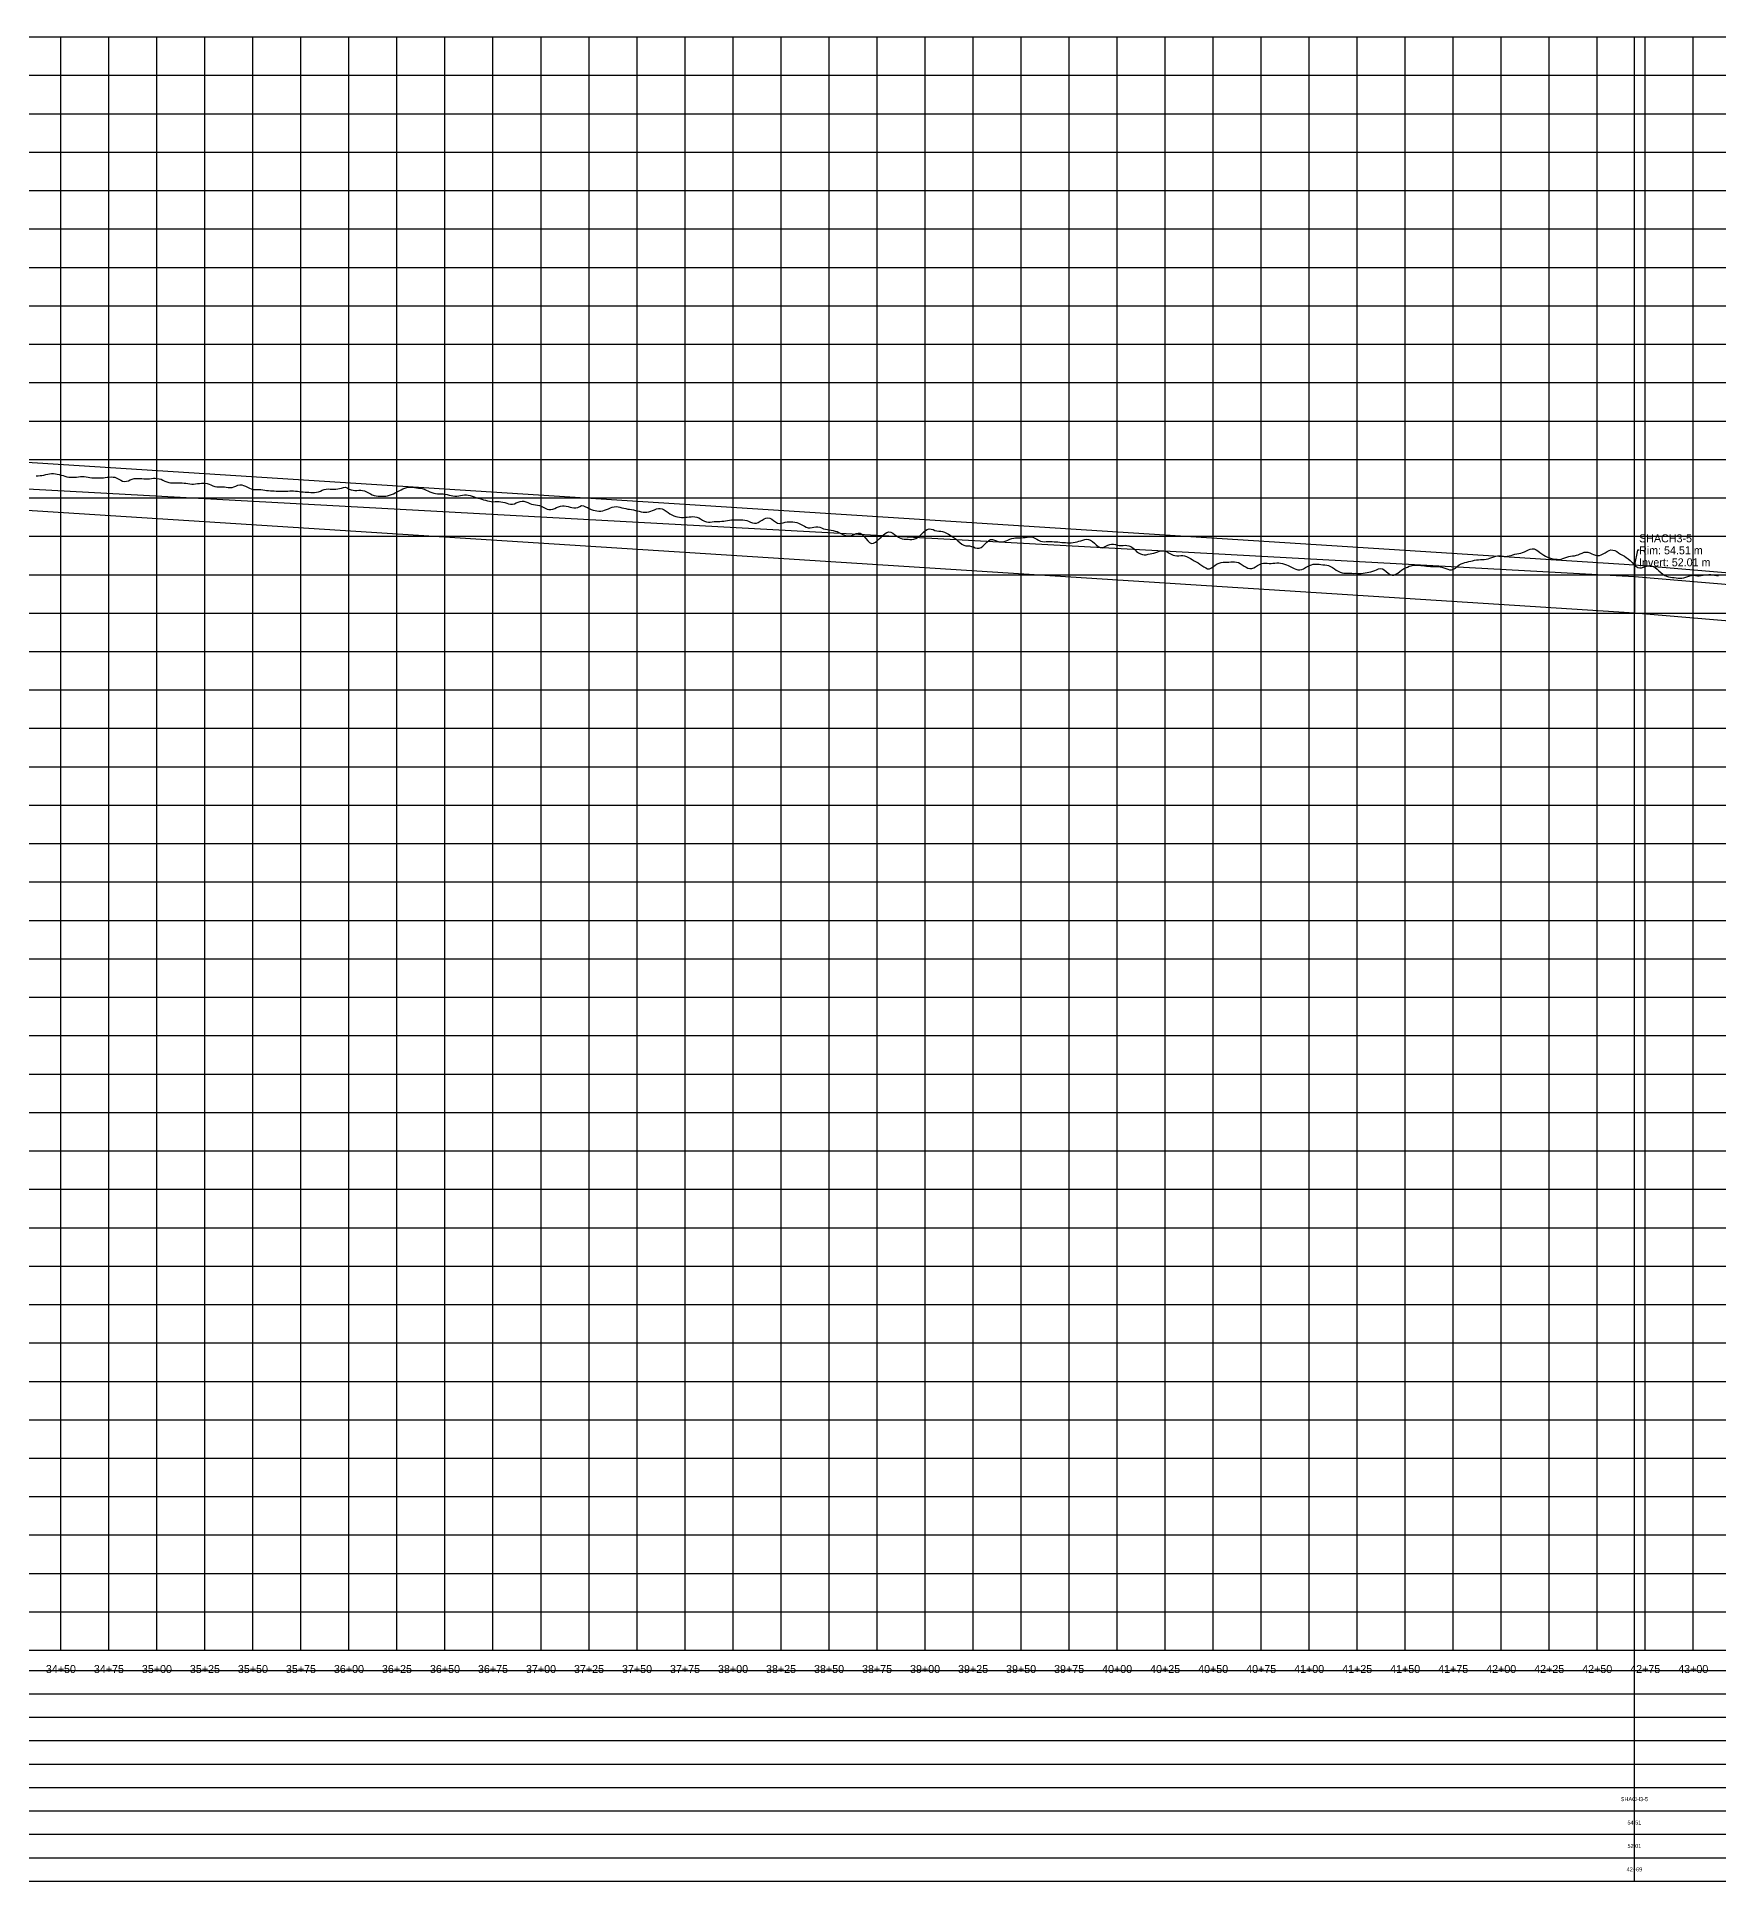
# Model space of a CAD drawing. Extents: x -64 to 13916, y -140 to 832.
# Drawn here: x 3437 to 4313, y -140 to 820 of the extents above; entities that cross this region are included whole.
import ezdxf
from ezdxf.enums import TextEntityAlignment as Align

# ---------------------------------------------------------------- set-up
doc = ezdxf.new("R2010")
doc.units = 0
for name, color, linetype in [('Annotation', 7, 'Continuous'), ('Annotation_Table', 254, 'Continuous'), ('Crown', 7, 'Continuous'), ('Grid', 254, 'Continuous'), ('Grid_Text', 7, 'Continuous'), ('Ground_Elevation', 3, 'Continuous'), ('Hydraulic_Grade', 5, 'Continuous'), ('Invert', 7, 'Continuous'), ('Structure', 7, 'Continuous')]:
    doc.layers.add(name, color=color, linetype=linetype)

msp = doc.modelspace()

# ---------------------------------------------------------------- linework, layer by layer
at = {"layer": 'Annotation', "color": 0}
msp.add_lwpolyline([(4271.79, 552.68), (4271.05, 552.68), (4269.35, 545.06)], dxfattribs=at)
msp.add_lwpolyline([(4269.35, 545.06), (4269.15, 546.04), (4269.94, 545.86)], close=True, dxfattribs=at)
at = {"layer": 'Annotation_Table', "color": 254}
for points in [[(4269.35, -140.21), (4269.35, 820)], [(-25, -30.48), (13899.95, -30.48)], [(-25, -42.67), (13899.95, -42.67)], [(-25, -54.86), (13899.95, -54.86)], [(-25, -67.06), (13899.95, -67.06)], [(-25, -79.25), (13899.95, -79.25)], [(-25, -91.44), (13899.95, -91.44)], [(-25, -103.63), (13899.95, -103.63)], [(-25, -115.82), (13899.95, -115.82)], [(-25, -128.02), (13899.95, -128.02)], [(-25, -140.21), (13899.95, -140.21)]]:
    msp.add_lwpolyline(points, dxfattribs=at)
at = {"layer": 'Crown', "color": 0}
for points in [[(2239.13, 674.81), (4269.35, 545.06)], [(4269.35, 545.06), (4269.35, 545.06)], [(4269.35, 545.06), (5936.61, 404.58)]]:
    msp.add_lwpolyline(points, dxfattribs=at)
at = {"layer": 'Grid', "color": 254}
for points in [[(-25, 820), (13900, 820)], [(3450, -20), (3450, 820)], [(3475, -20), (3475, 820)], [(3500, -20), (3500, 820)], [(3525, -20), (3525, 820)], [(3550, -20), (3550, 820)], [(3575, -20), (3575, 820)], [(3600, -20), (3600, 820)], [(3625, -20), (3625, 820)], [(3650, -20), (3650, 820)], [(3675, -20), (3675, 820)], [(3700, -20), (3700, 820)], [(3725, -20), (3725, 820)], [(3750, -20), (3750, 820)], [(3775, -20), (3775, 820)], [(3800, -20), (3800, 820)], [(3825, -20), (3825, 820)], [(3850, -20), (3850, 820)], [(3875, -20), (3875, 820)], [(3900, -20), (3900, 820)], [(3925, -20), (3925, 820)], [(3950, -20), (3950, 820)], [(3975, -20), (3975, 820)], [(4000, -20), (4000, 820)], [(4025, -20), (4025, 820)], [(4050, -20), (4050, 820)], [(4075, -20), (4075, 820)], [(4100, -20), (4100, 820)], [(4125, -20), (4125, 820)], [(4150, -20), (4150, 820)], [(4175, -20), (4175, 820)], [(4200, -20), (4200, 820)], [(4225, -20), (4225, 820)], [(4250, -20), (4250, 820)], [(4275, -20), (4275, 820)], [(4300, -20), (4300, 820)], [(-25, 800), (13900, 800)], [(-25, 780), (13900, 780)], [(-25, 760), (13900, 760)], [(-25, 740), (13900, 740)], [(-25, 720), (13900, 720)], [(-25, 700), (13900, 700)], [(-25, 680), (13900, 680)], [(-25, 660), (13900, 660)], [(-25, 640), (13900, 640)], [(-25, 620), (13900, 620)], [(-25, 600), (13900, 600)], [(-25, 580), (13900, 580)], [(-25, 560), (13900, 560)], [(-25, 540), (13900, 540)], [(-25, 520), (13900, 520)], [(-25, 500), (13900, 500)], [(-25, 480), (13900, 480)], [(-25, 460), (13900, 460)], [(-25, 440), (13900, 440)], [(-25, 420), (13900, 420)], [(-25, 400), (13900, 400)], [(-25, 380), (13900, 380)], [(-25, 360), (13900, 360)], [(-25, 340), (13900, 340)], [(-25, 320), (13900, 320)], [(-25, 300), (13900, 300)], [(-25, 280), (13900, 280)], [(-25, 260), (13900, 260)], [(-25, 240), (13900, 240)], [(-25, 220), (13900, 220)], [(-25, 200), (13900, 200)], [(-25, 180), (13900, 180)], [(-25, 160), (13900, 160)], [(-25, 140), (13900, 140)], [(-25, 120), (13900, 120)], [(-25, 100), (13900, 100)], [(-25, 80), (13900, 80)], [(-25, 60), (13900, 60)], [(-25, 40), (13900, 40)], [(-25, 20), (13900, 20)], [(-25, 0), (13900, 0)], [(-25, -20), (13900, -20)]]:
    msp.add_lwpolyline(points, dxfattribs=at)
at = {"layer": 'Ground_Elevation', "color": 3}
msp.add_lwpolyline([(3437.13, 591.41), (3438.13, 591.49), (3439.13, 591.58), (3440.13, 591.69), (3441.13, 591.86), (3442.13, 592.08), (3443.13, 592.32), (3444.13, 592.51), (3445.13, 592.61), (3446.13, 592.61), (3447.13, 592.51), (3448.13, 592.33), (3449.13, 592.1), (3450.13, 591.87), (3451.13, 591.6), (3452.13, 591.3), (3453.13, 591.01), (3454.13, 590.84), (3455.13, 590.76), (3456.13, 590.72), (3457.13, 590.74), (3458.13, 590.8), (3459.13, 590.9), (3460.13, 591.03), (3461.13, 591.09), (3462.13, 591.06), (3463.13, 590.94), (3464.13, 590.76), (3465.13, 590.59), (3466.13, 590.48), (3467.13, 590.39), (3468.13, 590.34), (3469.13, 590.34), (3470.13, 590.35), (3471.13, 590.4), (3472.13, 590.48), (3473.13, 590.6), (3474.13, 590.73), (3475.13, 590.82), (3476.13, 590.86), (3477.13, 590.84), (3478.13, 590.68), (3479.13, 590.32), (3480.13, 589.78), (3481.13, 589.23), (3482.13, 588.76), (3483.13, 588.54), (3484.13, 588.6), (3485.13, 588.89), (3486.13, 589.31), (3487.13, 589.72), (3488.13, 590.01), (3489.13, 590.13), (3490.13, 590.14), (3491.13, 590.11), (3492.13, 590.02), (3493.13, 589.9), (3494.13, 589.83), (3495.13, 589.83), (3496.13, 589.93), (3497.13, 590.08), (3498.13, 590.2), (3499.13, 590.22), (3500.13, 590.13), (3501.13, 589.94), (3502.13, 589.64), (3503.13, 589.2), (3504.13, 588.72), (3505.13, 588.33), (3506.13, 588.05), (3507.13, 587.86), (3508.13, 587.77), (3509.13, 587.73), (3510.13, 587.74), (3511.13, 587.79), (3512.13, 587.82), (3513.13, 587.79), (3514.13, 587.72), (3515.13, 587.63), (3516.13, 587.48), (3517.13, 587.28), (3518.13, 587.12), (3519.13, 587.13), (3520.13, 587.26), (3521.13, 587.43), (3522.13, 587.54), (3523.13, 587.62), (3524.13, 587.68), (3525.13, 587.67), (3526.13, 587.5), (3527.13, 587.16), (3528.13, 586.75), (3529.13, 586.32), (3530.13, 585.98), (3531.13, 585.8), (3532.13, 585.78), (3533.13, 585.79), (3534.13, 585.78), (3535.13, 585.69), (3536.13, 585.55), (3537.13, 585.4), (3538.13, 585.33), (3539.13, 585.41), (3540.13, 585.68), (3541.13, 586.1), (3542.13, 586.57), (3543.13, 586.83), (3544.13, 586.8), (3545.13, 586.49), (3546.13, 586.03), (3547.13, 585.51), (3548.13, 585.02), (3549.13, 584.61), (3550.13, 584.39), (3551.13, 584.35), (3552.13, 584.37), (3553.13, 584.36), (3554.13, 584.27), (3555.13, 584.14), (3556.13, 584.01), (3557.13, 583.9), (3558.13, 583.81), (3559.13, 583.73), (3560.13, 583.66), (3561.13, 583.6), (3562.13, 583.55), (3563.13, 583.52), (3564.13, 583.49), (3565.13, 583.47), (3566.13, 583.49), (3567.13, 583.52), (3568.13, 583.56), (3569.13, 583.59), (3570.13, 583.63), (3571.13, 583.63), (3572.13, 583.56), (3573.13, 583.44), (3574.13, 583.29), (3575.13, 583.17), (3576.13, 583.08), (3577.13, 583.02), (3578.13, 582.96), (3579.13, 582.91), (3580.13, 582.86), (3581.13, 582.84), (3582.13, 582.86), (3583.13, 582.98), (3584.13, 583.21), (3585.13, 583.55), (3586.13, 584.02), (3587.13, 584.43), (3588.13, 584.56), (3589.13, 584.61), (3590.13, 584.6), (3591.13, 584.56), (3592.13, 584.54), (3593.13, 584.56), (3594.13, 584.65), (3595.13, 584.81), (3596.13, 585.05), (3597.13, 585.31), (3598.13, 585.5), (3599.13, 585.18), (3600.13, 584.57), (3601.13, 584.16), (3602.13, 583.92), (3603.13, 583.82), (3604.13, 583.84), (3605.13, 583.91), (3606.13, 583.95), (3607.13, 583.86), (3608.13, 583.61), (3609.13, 583.17), (3610.13, 582.63), (3611.13, 582.08), (3612.13, 581.57), (3613.13, 581.19), (3614.13, 581), (3615.13, 580.92), (3616.13, 580.92), (3617.13, 580.9), (3618.13, 580.89), (3619.13, 580.92), (3620.13, 581.07), (3621.13, 581.35), (3622.13, 581.72), (3623.13, 582.15), (3624.13, 582.6), (3625.13, 583.08), (3626.13, 583.59), (3627.13, 584.12), (3628.13, 584.61), (3629.13, 585.02), (3630.13, 585.32), (3631.13, 585.5), (3632.13, 585.54), (3633.13, 585.48), (3634.13, 585.35), (3635.13, 585.2), (3636.13, 585.09), (3637.13, 584.97), (3638.13, 584.79), (3639.13, 584.49), (3640.13, 584.06), (3641.13, 583.58), (3642.13, 583.11), (3643.13, 582.71), (3644.13, 582.42), (3645.13, 582.25), (3646.13, 582.16), (3647.13, 582.13), (3648.13, 582.13), (3649.13, 582.08), (3650.13, 581.95), (3651.13, 581.7), (3652.13, 581.43), (3653.13, 581.19), (3654.13, 581.02), (3655.13, 580.94), (3656.13, 580.94), (3657.13, 581.06), (3658.13, 581.25), (3659.13, 581.43), (3660.13, 581.53), (3661.13, 581.52), (3662.13, 581.4), (3663.13, 581.19), (3664.13, 580.88), (3665.13, 580.53), (3666.13, 580.2), (3667.13, 579.9), (3668.13, 579.6), (3669.13, 579.27), (3670.13, 578.97), (3671.13, 578.71), (3672.13, 578.48), (3673.13, 578.25), (3674.13, 578.07), (3675.13, 577.99), (3676.13, 578.01), (3677.13, 578.05), (3678.13, 578.06), (3679.13, 577.96), (3680.13, 577.77), (3681.13, 577.51), (3682.13, 577.2), (3683.13, 576.91), (3684.13, 576.72), (3685.13, 576.71), (3686.13, 576.95), (3687.13, 577.35), (3688.13, 577.81), (3689.13, 578.17), (3690.13, 578.32), (3691.13, 578.24), (3692.13, 577.93), (3693.13, 577.51), (3694.13, 577.06), (3695.13, 576.72), (3696.13, 576.48), (3697.13, 576.3), (3698.13, 576.17), (3699.13, 575.98), (3700.13, 575.67), (3701.13, 575.18), (3702.13, 574.64), (3703.13, 574.16), (3704.13, 573.92), (3705.13, 573.93), (3706.13, 574.15), (3707.13, 574.53), (3708.13, 574.97), (3709.13, 575.36), (3710.13, 575.64), (3711.13, 575.8), (3712.13, 575.85), (3713.13, 575.74), (3714.13, 575.44), (3715.13, 575.15), (3716.13, 574.91), (3717.13, 574.77), (3718.13, 574.79), (3719.13, 575.03), (3720.13, 575.46), (3721.13, 575.94), (3722.13, 575.78), (3723.13, 575.34), (3724.13, 574.89), (3725.13, 574.43), (3726.13, 574), (3727.13, 573.64), (3728.13, 573.36), (3729.13, 573.16), (3730.13, 573.07), (3731.13, 573.1), (3732.13, 573.26), (3733.13, 573.53), (3734.13, 573.9), (3735.13, 574.33), (3736.13, 574.78), (3737.13, 575.15), (3738.13, 575.37), (3739.13, 575.43), (3740.13, 575.35), (3741.13, 575.14), (3742.13, 574.86), (3743.13, 574.59), (3744.13, 574.37), (3745.13, 574.18), (3746.13, 574.02), (3747.13, 573.86), (3748.13, 573.69), (3749.13, 573.49), (3750.13, 573.27), (3751.13, 573.02), (3752.13, 572.77), (3753.13, 572.57), (3754.13, 572.47), (3755.13, 572.51), (3756.13, 572.69), (3757.13, 573), (3758.13, 573.38), (3759.13, 573.82), (3760.13, 574.21), (3761.13, 574.46), (3762.13, 574.47), (3763.13, 574.23), (3764.13, 573.75), (3765.13, 573.09), (3766.13, 572.38), (3767.13, 571.72), (3768.13, 571.16), (3769.13, 570.69), (3770.13, 570.31), (3771.13, 570.04), (3772.13, 569.87), (3773.13, 569.82), (3774.13, 569.83), (3775.13, 569.89), (3776.13, 569.96), (3777.13, 570.06), (3778.13, 570.16), (3779.13, 570.22), (3780.13, 570.18), (3781.13, 569.96), (3782.13, 569.56), (3783.13, 569.03), (3784.13, 568.46), (3785.13, 567.93), (3786.13, 567.54), (3787.13, 567.36), (3788.13, 567.38), (3789.13, 567.5), (3790.13, 567.61), (3791.13, 567.68), (3792.13, 567.72), (3793.13, 567.76), (3794.13, 567.82), (3795.13, 567.93), (3796.13, 568.08), (3797.13, 568.25), (3798.13, 568.4), (3799.13, 568.47), (3800.13, 568.49), (3801.13, 568.48), (3802.13, 568.51), (3803.13, 568.55), (3804.13, 568.59), (3805.13, 568.55), (3806.13, 568.42), (3807.13, 568.17), (3808.13, 567.78), (3809.13, 567.32), (3810.13, 566.91), (3811.13, 566.73), (3812.13, 566.84), (3813.13, 567.21), (3814.13, 567.77), (3815.13, 568.4), (3816.13, 568.99), (3817.13, 569.42), (3818.13, 569.56), (3819.13, 569.36), (3820.13, 568.86), (3821.13, 568.16), (3822.13, 567.43), (3823.13, 566.89), (3824.13, 566.67), (3825.13, 566.76), (3826.13, 567.05), (3827.13, 567.34), (3828.13, 567.52), (3829.13, 567.59), (3830.13, 567.59), (3831.13, 567.5), (3832.13, 567.33), (3833.13, 567.08), (3834.13, 566.75), (3835.13, 566.32), (3836.13, 565.78), (3837.13, 565.21), (3838.13, 564.73), (3839.13, 564.47), (3840.13, 564.41), (3841.13, 564.5), (3842.13, 564.69), (3843.13, 564.85), (3844.13, 564.88), (3845.13, 564.67), (3846.13, 564.3), (3847.13, 563.91), (3848.13, 563.62), (3849.13, 563.44), (3850.13, 563.3), (3851.13, 563.16), (3852.13, 562.99), (3853.13, 562.73), (3854.13, 562.41), (3855.13, 562), (3856.13, 561.51), (3857.13, 561), (3858.13, 560.57), (3859.13, 560.29), (3860.13, 560.2), (3861.13, 560.29), (3862.13, 560.55), (3863.13, 560.98), (3864.13, 561.41), (3865.13, 561.68), (3866.13, 561.57), (3867.13, 561.03), (3868.13, 560.07), (3869.13, 558.84), (3870.13, 557.62), (3871.13, 556.68), (3872.13, 556.26), (3873.13, 556.34), (3874.13, 556.84), (3875.13, 557.65), (3876.13, 558.59), (3877.13, 559.54), (3878.13, 560.49), (3879.13, 561.35), (3880.13, 562), (3881.13, 562.27), (3882.13, 562.12), (3883.13, 561.62), (3884.13, 560.92), (3885.13, 560.16), (3886.13, 559.46), (3887.13, 558.95), (3888.13, 558.64), (3889.13, 558.55), (3890.13, 558.52), (3891.13, 558.46), (3892.13, 558.35), (3893.13, 558.32), (3894.13, 558.44), (3895.13, 558.76), (3896.13, 559.28), (3897.13, 560.04), (3898.13, 561.08), (3899.13, 562.16), (3900.13, 563.05), (3901.13, 563.59), (3902.13, 563.82), (3903.13, 563.75), (3904.13, 563.45), (3905.13, 563.04), (3906.13, 562.74), (3907.13, 562.64), (3908.13, 562.59), (3909.13, 562.43), (3910.13, 562.11), (3911.13, 561.68), (3912.13, 561.15), (3913.13, 560.53), (3914.13, 559.87), (3915.13, 559.18), (3916.13, 558.48), (3917.13, 557.64), (3918.13, 556.75), (3919.13, 555.89), (3920.13, 555.33), (3921.13, 555.07), (3922.13, 555), (3923.13, 554.96), (3924.13, 554.75), (3925.13, 554.44), (3926.13, 554.01), (3927.13, 553.72), (3928.13, 553.73), (3929.13, 554.08), (3930.13, 554.86), (3931.13, 555.89), (3932.13, 556.96), (3933.13, 557.81), (3934.13, 558.24), (3935.13, 558.25), (3936.13, 557.96), (3937.13, 557.57), (3938.13, 557.26), (3939.13, 557.12), (3940.13, 557.16), (3941.13, 557.34), (3942.13, 557.64), (3943.13, 558.04), (3944.13, 558.45), (3945.13, 558.78), (3946.13, 558.99), (3947.13, 559.1), (3948.13, 559.14), (3949.13, 559.17), (3950.13, 559.22), (3951.13, 559.29), (3952.13, 559.41), (3953.13, 559.57), (3954.13, 559.72), (3955.13, 559.75), (3956.13, 559.51), (3957.13, 559.03), (3958.13, 558.43), (3959.13, 557.88), (3960.13, 557.47), (3961.13, 557.22), (3962.13, 557.14), (3963.13, 557.19), (3964.13, 557.29), (3965.13, 557.32), (3966.13, 557.25), (3967.13, 557.17), (3968.13, 557.11), (3969.13, 557.03), (3970.13, 556.9), (3971.13, 556.79), (3972.13, 556.75), (3973.13, 556.72), (3974.13, 556.66), (3975.13, 556.57), (3976.13, 556.57), (3977.13, 556.71), (3978.13, 556.92), (3979.13, 557.15), (3980.13, 557.4), (3981.13, 557.68), (3982.13, 558.01), (3983.13, 558.34), (3984.13, 558.51), (3985.13, 558.36), (3986.13, 557.94), (3987.13, 557.27), (3988.13, 556.43), (3989.13, 555.51), (3990.13, 554.69), (3991.13, 554.15), (3992.13, 554.01), (3993.13, 554.25), (3994.13, 554.77), (3995.13, 555.35), (3996.13, 555.77), (3997.13, 555.96), (3998.13, 555.87), (3999.13, 555.64), (4000.13, 555.38), (4001.13, 555.21), (4002.13, 555.18), (4003.13, 555.23), (4004.13, 555.28), (4005.13, 555.25), (4006.13, 555.05), (4007.13, 554.61), (4008.13, 553.91), (4009.13, 553.02), (4010.13, 552.12), (4011.13, 551.34), (4012.13, 550.8), (4013.13, 550.49), (4014.13, 550.37), (4015.13, 550.41), (4016.13, 550.59), (4017.13, 550.82), (4018.13, 551.04), (4019.13, 551.28), (4020.13, 551.55), (4021.13, 551.86), (4022.13, 552.18), (4023.13, 552.41), (4024.13, 552.44), (4025.13, 552.24), (4026.13, 551.83), (4027.13, 551.28), (4028.13, 550.71), (4029.13, 550.22), (4030.13, 549.9), (4031.13, 549.79), (4032.13, 549.84), (4033.13, 549.92), (4034.13, 549.91), (4035.13, 549.73), (4036.13, 549.41), (4037.13, 548.99), (4038.13, 548.49), (4039.13, 547.91), (4040.13, 547.28), (4041.13, 546.69), (4042.13, 546.12), (4043.13, 545.52), (4044.13, 544.86), (4045.13, 544.15), (4046.13, 543.53), (4047.13, 543.12), (4048.13, 543.12), (4049.13, 543.53), (4050.13, 544.23), (4051.13, 544.98), (4052.13, 545.6), (4053.13, 546.04), (4054.13, 546.31), (4055.13, 546.46), (4056.13, 546.52), (4057.13, 546.52), (4058.13, 546.53), (4059.13, 546.6), (4060.13, 546.67), (4061.13, 546.69), (4062.13, 546.58), (4063.13, 546.31), (4064.13, 545.85), (4065.13, 545.2), (4066.13, 544.49), (4067.13, 543.85), (4068.13, 543.4), (4069.13, 543.19), (4070.13, 543.24), (4071.13, 543.58), (4072.13, 544.14), (4073.13, 544.79), (4074.13, 545.38), (4075.13, 545.78), (4076.13, 545.99), (4077.13, 546.04), (4078.13, 545.98), (4079.13, 545.89), (4080.13, 545.86), (4081.13, 545.93), (4082.13, 546.06), (4083.13, 546.15), (4084.13, 546.15), (4085.13, 546.02), (4086.13, 545.8), (4087.13, 545.49), (4088.13, 545.11), (4089.13, 544.69), (4090.13, 544.21), (4091.13, 543.71), (4092.13, 543.23), (4093.13, 542.83), (4094.13, 542.59), (4095.13, 542.53), (4096.13, 542.7), (4097.13, 543.1), (4098.13, 543.65), (4099.13, 544.27), (4100.13, 544.82), (4101.13, 545.18), (4102.13, 545.41), (4103.13, 545.54), (4104.13, 545.55), (4105.13, 545.44), (4106.13, 545.3), (4107.13, 545.19), (4108.13, 545.13), (4109.13, 545), (4110.13, 544.71), (4111.13, 544.3), (4112.13, 543.75), (4113.13, 543.1), (4114.13, 542.41), (4115.13, 541.77), (4116.13, 541.3), (4117.13, 540.98), (4118.13, 540.81), (4119.13, 540.76), (4120.13, 540.75), (4121.13, 540.75), (4122.13, 540.72), (4123.13, 540.69), (4124.13, 540.7), (4125.13, 540.68), (4126.13, 540.66), (4127.13, 540.69), (4128.13, 540.82), (4129.13, 541), (4130.13, 541.17), (4131.13, 541.35), (4132.13, 541.53), (4133.13, 541.77), (4134.13, 542.12), (4135.13, 542.6), (4136.13, 543.02), (4137.13, 543.19), (4138.13, 543.02), (4139.13, 542.52), (4140.13, 541.69), (4141.13, 540.73), (4142.13, 540.03), (4143.13, 539.69), (4144.13, 539.78), (4145.13, 540.23), (4146.13, 540.86), (4147.13, 541.59), (4148.13, 542.31), (4149.13, 542.96), (4150.13, 543.52), (4151.13, 543.97), (4152.13, 544.35), (4153.13, 544.68), (4154.13, 544.9), (4155.13, 544.99), (4156.13, 545), (4157.13, 544.95), (4158.13, 544.84), (4159.13, 544.71), (4160.13, 544.58), (4161.13, 544.47), (4162.13, 544.38), (4163.13, 544.27), (4164.13, 544.21), (4165.13, 544.18), (4166.13, 544.19), (4167.13, 544.2), (4168.13, 544.16), (4169.13, 543.98), (4170.13, 543.64), (4171.13, 543.21), (4172.13, 542.78), (4173.13, 542.52), (4174.13, 542.49), (4175.13, 542.8), (4176.13, 543.44), (4177.13, 544.27), (4178.13, 545.07), (4179.13, 545.67), (4180.13, 546.07), (4181.13, 546.32), (4182.13, 546.54), (4183.13, 546.77), (4184.13, 547.03), (4185.13, 547.28), (4186.13, 547.49), (4187.13, 547.67), (4188.13, 547.8), (4189.13, 547.89), (4190.13, 547.93), (4191.13, 547.93), (4192.13, 548), (4193.13, 548.2), (4194.13, 548.51), (4195.13, 548.9), (4196.13, 549.29), (4197.13, 549.61), (4198.13, 549.77), (4199.13, 549.79), (4200.13, 549.72), (4201.13, 549.61), (4202.13, 549.54), (4203.13, 549.58), (4204.13, 549.74), (4205.13, 550.04), (4206.13, 550.41), (4207.13, 550.73), (4208.13, 550.92), (4209.13, 551.02), (4210.13, 551.17), (4211.13, 551.46), (4212.13, 551.93), (4213.13, 552.46), (4214.13, 552.95), (4215.13, 553.32), (4216.13, 553.49), (4217.13, 553.38), (4218.13, 552.97), (4219.13, 552.35), (4220.13, 551.6), (4221.13, 550.85), (4222.13, 550.15), (4223.13, 549.61), (4224.13, 549.16), (4225.13, 548.78), (4226.13, 548.48), (4227.13, 548.25), (4228.13, 548.1), (4229.13, 548.01), (4230.13, 547.98), (4231.13, 548.11), (4232.13, 548.41), (4233.13, 548.8), (4234.13, 549.17), (4235.13, 549.45), (4236.13, 549.61), (4237.13, 549.74), (4238.13, 549.88), (4239.13, 550.08), (4240.13, 550.38), (4241.13, 550.8), (4242.13, 551.27), (4243.13, 551.64), (4244.13, 551.8), (4245.13, 551.67), (4246.13, 551.33), (4247.13, 550.88), (4248.13, 550.43), (4249.13, 550.09), (4250.13, 549.92), (4251.13, 549.96), (4252.13, 550.27), (4253.13, 550.79), (4254.13, 551.44), (4255.13, 552.08), (4256.13, 552.61), (4257.13, 552.86), (4258.13, 552.81), (4259.13, 552.5), (4260.13, 551.98), (4261.13, 551.34), (4262.13, 550.71), (4263.13, 550.13), (4264.13, 549.58), (4265.13, 548.99), (4266.13, 548.24), (4267.13, 547.33), (4268.13, 546.3), (4269.13, 545.27), (4270.13, 544.39), (4271.13, 543.78), (4272.13, 543.55), (4273.13, 543.63), (4274.13, 543.92), (4275.13, 544.28), (4276.13, 544.57), (4277.13, 544.72), (4278.13, 544.62), (4279.13, 544.27), (4280.13, 543.67), (4281.13, 542.91), (4282.13, 542.02), (4283.13, 541.06), (4284.13, 540.2), (4285.13, 539.56), (4286.13, 539.16), (4287.13, 538.87), (4288.13, 538.66), (4289.13, 538.52), (4290.13, 538.44), (4291.13, 538.36), (4292.13, 538.26), (4293.13, 538.2), (4294.13, 538.25), (4295.13, 538.43), (4296.13, 538.69), (4297.13, 539.01), (4298.13, 539.34), (4299.13, 539.59), (4300.13, 539.67), (4301.13, 539.57), (4302.13, 539.44), (4303.13, 539.43), (4304.13, 539.55), (4305.13, 539.72), (4306.13, 539.86), (4307.13, 539.96), (4308.13, 540.04), (4309.13, 540.04), (4310.13, 539.93), (4311.13, 539.77), (4312.13, 539.64), (4313.13, 539.58)], dxfattribs=at)
at = {"layer": 'Hydraulic_Grade', "color": 5}
for points in [[(2239.13, 649.81), (4269.35, 539.03)], [(4269.35, 539.03), (4269.35, 539.03)], [(4269.35, 539.03), (5936.61, 398.28)]]:
    msp.add_lwpolyline(points, dxfattribs=at)
at = {"layer": 'Invert', "color": 0}
for points in [[(2239.13, 649.81), (4269.35, 520.06)], [(4269.35, 520.06), (4269.35, 520.06)], [(4269.35, 520.06), (5936.61, 379.58)]]:
    msp.add_lwpolyline(points, dxfattribs=at)
at = {"layer": 'Structure', "color": 0}
msp.add_lwpolyline([(4269.35, 545.06), (4269.35, 520.06)], dxfattribs=at)
msp.add_lwpolyline([(4269.35, 545.06), (4269.35, 520.06)], dxfattribs=at)

# ---------------------------------------------------------------- texts
at = {"layer": 'Annotation', "color": 0}
for s, height, p in [('SHACH3-5', 4.167, (4271.79, 558.93)), ('Rim: 54.51 m', 4.1667, (4271.79, 552.68)), ('Invert: 52.01 m', 4.1667, (4271.79, 546.43))]:
    msp.add_text(s, height=height, dxfattribs=at).set_placement(p, align=Align.MIDDLE_LEFT)
at = {"layer": 'Annotation_Table', "color": 0}
for s, p in [('SHACH3-5', (4269.35, -97.54)), ('54.51', (4269.35, -109.73)), ('52.01', (4269.35, -121.92)), ('42+69', (4269.35, -134.11))]:
    msp.add_text(s, height=2.083, dxfattribs=at).set_placement(p, align=Align.MIDDLE_CENTER)
at = {"layer": 'Grid_Text', "color": 0}
for s, p in [('34+50', (3450, -27.7)), ('34+75', (3475, -27.7)), ('35+00', (3500, -27.7)), ('35+25', (3525, -27.7)), ('35+50', (3550, -27.7)), ('35+75', (3575, -27.7)), ('36+00', (3600, -27.7)), ('36+25', (3625, -27.7)), ('36+50', (3650, -27.7)), ('36+75', (3675, -27.7)), ('37+00', (3700, -27.7)), ('37+25', (3725, -27.7)), ('37+50', (3750, -27.7)), ('37+75', (3775, -27.7)), ('38+00', (3800, -27.7)), ('38+25', (3825, -27.7)), ('38+50', (3850, -27.7)), ('38+75', (3875, -27.7)), ('39+00', (3900, -27.7)), ('39+25', (3925, -27.7)), ('39+50', (3950, -27.7)), ('39+75', (3975, -27.7)), ('40+00', (4000, -27.7)), ('40+25', (4025, -27.7)), ('40+50', (4050, -27.7)), ('40+75', (4075, -27.7)), ('41+00', (4100, -27.7)), ('41+25', (4125, -27.7)), ('41+50', (4150, -27.7)), ('41+75', (4175, -27.7)), ('42+00', (4200, -27.7)), ('42+25', (4225, -27.7)), ('42+50', (4250, -27.7)), ('42+75', (4275, -27.7)), ('43+00', (4300, -27.7))]:
    msp.add_text(s, height=4.167, dxfattribs=at).set_placement(p, align=Align.TOP_CENTER)

doc.saveas('drawing.dxf')
